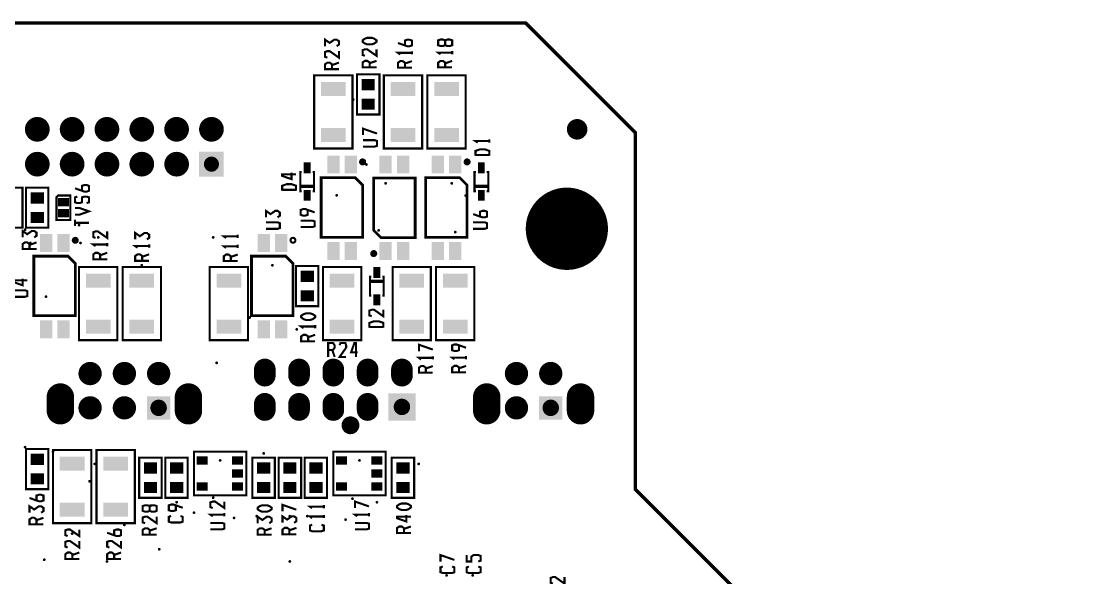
# Model space of a CAD drawing. Extents: x -7 to 310, y -94 to 128.
# Drawn here: x 232.3 to 309.7, y 87.8 to 128.4 of the extents above; entities that cross this region are included whole.
import ezdxf

# ---------------------------------------------------------------- set-up
doc = ezdxf.new("R2010")
doc.units = 0
doc.header["$MEASUREMENT"] = 0
doc.layers.get('0').update_dxf_attribs({"linetype": 'CONTINUOUS'})
for name, color, linetype in [('22-304-2_DRL', 1, 'CONTINUOUS'), ('22-304-2_SMB', 254, 'CONTINUOUS'), ('22-304-2_SSB', 1, 'CONTINUOUS'), ('THRUHOLE_NPT', 15, 'CONTINUOUS'), ('THRUHOLE_TAP', 7, 'CONTINUOUS')]:
    doc.layers.add(name, color=color, linetype=linetype)

# ---------------------------------------------------------------- blocks, each defined once
blk = doc.blocks.new('ROUND_9')
at = {"const_width": 0.65024}
blk.add_lwpolyline([(-0.32512, 0, 1), (0.32512, 0, 1)], format="xyb", close=True, dxfattribs=at)
blk = doc.blocks.new('ROUND_14')
at = {"const_width": 0.59944}
blk.add_lwpolyline([(-0.29972, 0, 1), (0.29972, 0, 1)], format="xyb", close=True, dxfattribs=at)
blk = doc.blocks.new('ROUND_16')
at = {"const_width": 0.54991}
blk.add_lwpolyline([(-0.274954, 0, 1), (0.274954, 0, 1)], format="xyb", close=True, dxfattribs=at)
blk = doc.blocks.new('ROUND_83')
at = {"const_width": 1.6002}
blk.add_lwpolyline([(-0.8001, 0, 1), (0.8001, 0, 1)], format="xyb", close=True, dxfattribs=at)
blk = doc.blocks.new('ROUND_85')
at = {"const_width": 0.8001}
blk.add_lwpolyline([(-0.40005, 0, 1), (0.40005, 0, 1)], format="xyb", close=True, dxfattribs=at)
blk = doc.blocks.new('ROUND_87')
at = {"const_width": 0.10033}
blk.add_lwpolyline([(-0.050164, 0, 1), (0.050164, 0, 1)], format="xyb", close=True, dxfattribs=at)
blk = doc.blocks.new('ROUND_88')
at = {"const_width": 0.10033}
blk.add_lwpolyline([(-0.050164, 0, 1), (0.050164, 0, 1)], format="xyb", close=True, dxfattribs=at)
blk = doc.blocks.new('ROUND_1')
at = {"const_width": 2.99974}
blk.add_lwpolyline([(-1.49987, 0, 1), (1.49987, 0, 1)], format="xyb", close=True, dxfattribs=at)
blk = doc.blocks.new('RECTANGLE_3')
blk.add_solid([(0.4826, 0.4064), (0.4826, -0.4064), (-0.4826, 0.4064), (-0.4826, -0.4064)])
blk = doc.blocks.new('RECTANGLE_4')
blk.add_solid([(0.25019, 0.40005), (0.25019, -0.40005), (-0.25019, 0.40005), (-0.25019, -0.40005)])
blk = doc.blocks.new('ROUND_6')
at = {"const_width": 0.90043}
blk.add_lwpolyline([(-0.450214, 0, 1), (0.450214, 0, 1)], format="xyb", close=True, dxfattribs=at)
blk = doc.blocks.new('SQUARE_7')
blk.add_solid([(0.90043, 0.90043), (0.90043, -0.90043), (-0.90043, 0.90043), (-0.90043, -0.90043)])
blk = doc.blocks.new('OBLONG_8')
at = {"const_width": 1.5748}
blk.add_lwpolyline([(0, 0.2286), (0, -0.2286)], dxfattribs=at)
at = {"const_width": 0.7874}
for points in [[(-0.3937, 0.2286, 1), (0.3937, 0.2286, 1)], [(-0.3937, -0.2286, 1), (0.3937, -0.2286, 1)]]:
    blk.add_lwpolyline(points, format="xyb", close=True, dxfattribs=at)
blk = doc.blocks.new('SQUARE_10')
blk.add_solid([(0.99949, 0.99949), (0.99949, -0.99949), (-0.99949, 0.99949), (-0.99949, -0.99949)])
blk = doc.blocks.new('SQUARE_13')
blk.add_solid([(0.84963, 0.84963), (0.84963, -0.84963), (-0.84963, 0.84963), (-0.84963, -0.84963)])
blk = doc.blocks.new('ROUND_21')
at = {"const_width": 0.7493}
blk.add_lwpolyline([(-0.37465, 0, 1), (0.37465, 0, 1)], format="xyb", close=True, dxfattribs=at)
blk = doc.blocks.new('ROUND_25')
at = {"const_width": 0.84963}
blk.add_lwpolyline([(-0.424814, 0, 1), (0.424814, 0, 1)], format="xyb", close=True, dxfattribs=at)
blk = doc.blocks.new('OBLONG_30')
at = {"const_width": 1.99898}
blk.add_lwpolyline([(0, 0.50038), (0, -0.50038)], dxfattribs=at)
at = {"const_width": 0.99949}
for points in [[(-0.499744, 0.50038, 1), (0.499744, 0.50038, 1)], [(-0.499744, -0.50038, 1), (0.499744, -0.50038, 1)]]:
    blk.add_lwpolyline(points, format="xyb", close=True, dxfattribs=at)
blk = doc.blocks.new('RECTANGLE_31')
blk.add_solid([(0.9017, 0.508), (0.9017, -0.508), (-0.9017, 0.508), (-0.9017, -0.508)])
blk = doc.blocks.new('RECTANGLE_32')
blk.add_solid([(0.44958, 0.65024), (0.44958, -0.65024), (-0.44958, 0.65024), (-0.44958, -0.65024)])
blk = doc.blocks.new('RECTANGLE_11')
blk.add_solid([(0.40005, 0.29972), (0.40005, -0.29972), (-0.40005, 0.29972), (-0.40005, -0.29972)])
blk = doc.blocks.new('ROUND_80')
at = {"const_width": 0.10033}
blk.add_lwpolyline([(-0.050164, 0, 1), (0.050164, 0, 1)], format="xyb", close=True, dxfattribs=at)

msp = doc.modelspace()

# ---------------------------------------------------------------- linework, layer by layer
at = {"layer": '22-304-2_DRL', "const_width": 0.254}
msp.add_lwpolyline([(164.762, -5.73), (164.762, 83.272), (167.762, 86.272), (189.261, 86.272), (197.262, 94.27), (197.262, 120.27), (205.263, 128.271), (269.062, 128.271), (277.061, 120.27), (277.061, 94.27), (285.062, 86.272), (306.56, 86.272), (309.56, 83.272), (309.56, 22.271), (286.561, -0.728)], dxfattribs=at)
at = {"layer": '22-304-2_SSB'}
for points, const_width in [([(255.273, 126.581), (255.44, 126.701), (255.44, 126.937), (255.273, 127.056), (255.103, 127.056), (254.765, 126.82), (254.424, 127.056), (254.424, 126.581)], 0.152), ([(258.181, 126.894), (258.011, 126.774), (257.841, 126.716), (257.503, 126.716), (257.333, 126.774), (257.165, 126.894), (257.165, 127.011), (257.333, 127.13), (257.503, 127.189), (257.841, 127.189), (258.011, 127.13), (258.181, 127.011), (258.181, 126.894)], 0.152), ([(260.254, 126.635), (260.254, 126.99), (260.421, 127.049), (260.592, 127.049), (260.762, 126.99), (260.762, 126.635), (260.592, 126.576), (260.421, 126.576), (259.746, 126.813)], 0.152), ([(263.187, 127.006), (263.02, 127.064), (262.85, 127.064), (262.679, 127.006), (262.679, 126.65), (262.85, 126.592), (263.02, 126.592), (263.187, 126.65), (263.187, 127.006), (263.358, 127.064), (263.528, 127.064), (263.695, 127.006), (263.695, 126.65), (263.528, 126.592), (263.358, 126.592), (263.187, 126.65)], 0.152), ([(255.44, 126.218), (255.44, 125.743), (254.765, 126.218), (254.595, 126.218), (254.424, 126.16), (254.424, 125.804), (254.595, 125.743)], 0.152), ([(258.181, 126.35), (258.181, 125.878), (257.503, 126.35), (257.333, 126.35), (257.165, 126.292), (257.165, 125.936), (257.333, 125.878)], 0.152), ([(260.762, 126.211), (260.762, 125.974)], 0.152), ([(263.695, 126.226), (263.695, 125.99)], 0.152), ([(254.932, 124.905), (254.932, 125.261), (254.765, 125.38), (254.595, 125.38), (254.424, 125.261), (254.424, 124.905), (255.44, 124.905)], 0.152), ([(254.932, 125.202), (255.44, 125.38)], 0.152), ([(257.673, 125.04), (257.673, 125.395), (257.503, 125.512), (257.333, 125.512), (257.165, 125.395), (257.165, 125.04), (258.181, 125.04)], 0.152), ([(257.673, 125.334), (258.181, 125.512)], 0.152), ([(260.762, 126.094), (259.746, 126.094), (259.913, 125.974)], 0.152), ([(260.254, 125.017), (260.254, 125.372), (260.084, 125.492), (259.913, 125.492), (259.746, 125.372), (259.746, 125.017), (260.762, 125.017)], 0.152), ([(260.254, 125.314), (260.762, 125.492)], 0.152), ([(263.695, 126.109), (262.679, 126.109), (262.85, 125.99)], 0.152), ([(263.187, 125.032), (263.187, 125.388), (263.02, 125.507), (262.85, 125.507), (262.679, 125.388), (262.679, 125.032), (263.695, 125.032)], 0.152), ([(263.187, 125.329), (263.695, 125.507)], 0.152), ([(256.429, 119.124), (253.635, 119.124), (253.635, 124.458), (256.429, 124.458), (256.429, 119.124)], 0.152), ([(258.397, 121.601), (258.397, 124.522), (256.759, 124.522), (256.759, 121.601), (258.397, 121.601)], 0.152), ([(258.715, 124.458), (261.509, 124.458), (261.509, 119.124), (258.715, 119.124), (258.715, 124.458)], 0.152), ([(264.684, 119.124), (261.89, 119.124), (261.89, 124.458), (264.684, 124.458), (264.684, 119.124)], 0.152), ([(258.214, 120.214), (257.198, 120.569), (257.198, 120.097)], 0.152), ([(257.198, 119.731), (258.044, 119.731), (258.214, 119.673), (258.214, 119.317), (258.044, 119.259), (257.198, 119.259)], 0.152), ([(266.413, 119.665), (265.397, 119.665), (265.567, 119.548)], 0.152), ([(266.413, 119.784), (266.413, 119.548)], 0.152), ([(266.413, 118.591), (266.413, 118.946), (266.075, 119.066), (265.738, 119.066), (265.397, 118.946), (265.397, 118.591)], 0.152), ([(266.413, 118.649), (265.397, 118.649)], 0.152), ([(256.997, 118.205), (257.338, 118.205)], 0.152), ([(257.005, 118.067), (257.33, 118.067)], 0.152), ([(257.109, 118.316), (257.109, 117.976)], 0.152), ([(257.246, 118.309), (257.246, 117.984)], 0.152), ([(264.617, 118.205), (264.958, 118.205)], 0.152), ([(264.625, 118.067), (264.95, 118.067)], 0.152), ([(264.729, 118.316), (264.729, 117.976)], 0.152), ([(264.866, 118.309), (264.866, 117.984)], 0.152), ([(251.978, 117.364), (251.978, 116.889), (251.3, 117.125), (251.3, 117.244), (252.316, 117.244)], 0.152), ([(252.728, 117.41), (252.626, 117.41), (252.626, 116.013), (252.728, 116.013)], 0.152), ([(253.525, 116.013), (253.627, 116.013), (253.627, 117.41), (253.525, 117.41)], 0.152), ([(257.165, 116.457), (257.165, 112.647), (254.143, 112.647), (254.143, 116.99), (256.632, 116.99), (257.165, 116.457)], 0.201), ([(257.978, 113.155), (257.978, 116.965), (261.001, 116.965), (261.001, 112.622), (258.511, 112.622), (257.978, 113.155)], 0.201), ([(264.785, 116.457), (264.785, 112.647), (261.763, 112.647), (261.763, 116.99), (264.252, 116.99), (264.785, 116.457)], 0.201), ([(265.428, 117.41), (265.326, 117.41), (265.326, 116.013), (265.428, 116.013)], 0.152), ([(266.225, 116.013), (266.327, 116.013), (266.327, 117.41), (266.225, 117.41)], 0.152), ([(232.362, 113.346), (232.362, 116.267), (230.724, 116.267), (230.724, 113.346), (232.362, 113.346)], 0.152), ([(232.616, 116.267), (232.616, 113.346), (234.254, 113.346), (234.254, 116.267), (232.616, 116.267)], 0.152), ([(236.7, 116.043), (236.7, 116.399), (236.871, 116.457), (237.041, 116.457), (237.208, 116.399), (237.208, 116.043), (237.041, 115.982), (236.871, 115.982), (236.192, 116.221)], 0.152), ([(252.316, 116.051), (252.316, 116.406), (251.978, 116.526), (251.641, 116.526), (251.3, 116.406), (251.3, 116.051)], 0.152), ([(252.316, 116.109), (251.3, 116.109)], 0.152), ([(252.626, 116.312), (252.626, 116.411), (253.627, 116.411), (253.627, 116.312), (252.626, 116.312)], 0.152), ([(265.326, 116.312), (265.326, 116.411), (266.327, 116.411), (266.327, 116.312), (265.326, 116.312)], 0.152), ([(234.839, 115.441), (234.839, 115.568), (234.966, 115.695), (235.855, 115.695), (235.855, 113.917), (234.839, 113.917), (234.839, 115.441)], 0.152), ([(236.363, 115.619), (236.192, 115.56), (236.192, 115.205), (236.363, 115.144), (236.533, 115.144), (236.7, 115.205), (236.7, 115.56), (236.871, 115.619), (237.041, 115.619), (237.208, 115.56), (237.208, 115.205), (237.041, 115.144)], 0.152), ([(236.192, 114.781), (236.533, 114.781), (237.208, 114.544), (236.533, 114.306), (236.192, 114.306)], 0.152), ([(250.96, 114.105), (251.13, 114.224), (251.13, 114.461), (250.96, 114.58), (250.792, 114.58), (250.452, 114.341), (250.114, 114.58), (250.114, 114.105)], 0.152), ([(253.162, 114.646), (253.162, 114.29), (252.992, 114.232), (252.824, 114.232), (252.654, 114.29), (252.654, 114.646), (252.824, 114.707), (252.992, 114.707), (253.67, 114.468)], 0.152), ([(265.735, 114.163), (265.735, 114.519), (265.905, 114.58), (266.073, 114.58), (266.243, 114.519), (266.243, 114.163), (266.073, 114.105), (265.905, 114.105), (265.227, 114.341)], 0.152), ([(236.192, 113.942), (236.192, 113.467)], 0.152), ([(250.114, 113.742), (250.96, 113.742), (251.13, 113.681), (251.13, 113.325), (250.96, 113.267), (250.114, 113.267)], 0.152), ([(252.654, 113.869), (253.5, 113.869), (253.67, 113.808), (253.67, 113.452), (253.5, 113.394), (252.654, 113.394)], 0.152), ([(265.227, 113.742), (266.073, 113.742), (266.243, 113.681), (266.243, 113.325), (266.073, 113.267), (265.227, 113.267)], 0.152), ([(233.215, 112.642), (233.383, 112.759), (233.383, 112.998), (233.215, 113.114), (233.045, 113.114), (232.707, 112.878), (232.367, 113.114), (232.367, 112.642)], 0.152), ([(237.208, 113.706), (236.192, 113.706)], 0.152), ([(238.537, 113.079), (238.537, 112.606), (237.859, 113.079), (237.688, 113.079), (237.521, 113.02), (237.521, 112.665), (237.688, 112.606)], 0.152), ([(241.43, 112.495), (241.597, 112.611), (241.597, 112.85), (241.43, 112.967), (241.26, 112.967), (240.922, 112.731), (240.581, 112.967), (240.581, 112.495)], 0.152), ([(232.875, 111.804), (232.875, 112.159), (232.707, 112.276), (232.537, 112.276), (232.367, 112.159), (232.367, 111.804), (233.383, 111.804)], 0.152), ([(232.875, 112.098), (233.383, 112.276)], 0.152), ([(236.042, 112.49), (236.383, 112.49)], 0.152), ([(236.05, 112.352), (236.375, 112.352)], 0.152), ([(236.154, 112.601), (236.154, 112.261)], 0.152), ([(236.291, 112.594), (236.291, 112.269)], 0.152), ([(238.537, 112.241), (238.537, 112.004)], 0.152), ([(248.062, 112.716), (247.046, 112.716), (247.213, 112.596)], 0.152), ([(248.062, 112.835), (248.062, 112.596)], 0.152), ([(238.537, 112.124), (237.521, 112.124), (237.688, 112.004)], 0.152), ([(238.029, 111.047), (238.029, 111.402), (237.859, 111.522), (237.688, 111.522), (237.521, 111.402), (237.521, 111.047), (238.537, 111.047)], 0.152), ([(238.029, 111.344), (238.537, 111.522)], 0.152), ([(241.597, 112.012), (240.581, 112.012), (240.752, 111.893)], 0.152), ([(241.089, 110.935), (241.089, 111.291), (240.922, 111.41), (240.752, 111.41), (240.581, 111.291), (240.581, 110.935), (241.597, 110.935)], 0.152), ([(241.089, 111.232), (241.597, 111.41)], 0.152), ([(241.597, 112.129), (241.597, 111.893)], 0.152), ([(248.062, 111.997), (247.046, 111.997), (247.213, 111.877)], 0.152), ([(248.062, 112.114), (248.062, 111.877)], 0.152), ([(257.808, 111.524), (258.146, 111.524)], 0.152), ([(257.917, 111.634), (257.917, 111.296)], 0.152), ([(258.054, 111.626), (258.054, 111.303)], 0.152), ([(236.21, 110.742), (236.21, 106.932), (233.188, 106.932), (233.188, 111.275), (235.677, 111.275), (236.21, 110.742)], 0.201), ([(247.554, 110.92), (247.554, 111.275), (247.384, 111.395), (247.213, 111.395), (247.046, 111.275), (247.046, 110.92), (248.062, 110.92)], 0.152), ([(247.554, 111.217), (248.062, 111.395)], 0.152), ([(252.085, 110.742), (252.085, 106.932), (249.063, 106.932), (249.063, 111.275), (251.552, 111.275), (252.085, 110.742)], 0.201), ([(257.815, 111.387), (258.138, 111.387)], 0.152), ([(236.49, 110.488), (239.284, 110.488), (239.284, 105.154), (236.49, 105.154), (236.49, 110.488)], 0.152), ([(242.459, 105.154), (239.665, 105.154), (239.665, 110.488), (242.459, 110.488), (242.459, 105.154)], 0.152), ([(246.015, 110.488), (248.809, 110.488), (248.809, 105.154), (246.015, 105.154), (246.015, 110.488)], 0.152), ([(252.301, 110.552), (252.301, 107.631), (253.939, 107.631), (253.939, 110.552), (252.301, 110.552)], 0.152), ([(257.064, 105.154), (254.27, 105.154), (254.27, 110.488), (257.064, 110.488), (257.064, 105.154)], 0.152), ([(259.35, 110.488), (262.144, 110.488), (262.144, 105.154), (259.35, 105.154), (259.35, 110.488)], 0.152), ([(265.319, 105.154), (262.525, 105.154), (262.525, 110.488), (265.319, 110.488), (265.319, 105.154)], 0.152), ([(232.377, 109.627), (232.377, 109.152), (231.699, 109.388), (231.699, 109.508), (232.715, 109.508)], 0.152), ([(257.808, 109.79), (257.706, 109.79), (257.706, 108.393), (257.808, 108.393)], 0.152), ([(258.707, 109.49), (258.707, 109.391), (257.706, 109.391), (257.706, 109.49), (258.707, 109.49)], 0.152), ([(258.605, 108.393), (258.707, 108.393), (258.707, 109.79), (258.605, 109.79)], 0.152), ([(231.699, 108.789), (232.545, 108.789), (232.715, 108.728), (232.715, 108.372), (232.545, 108.314), (231.699, 108.314)], 0.152), ([(253.703, 106.808), (253.535, 106.688), (253.365, 106.63), (253.027, 106.63), (252.857, 106.688), (252.687, 106.808), (252.687, 106.927), (252.857, 107.044), (253.027, 107.105), (253.365, 107.105), (253.535, 107.044), (253.703, 106.927), (253.703, 106.808)], 0.152), ([(258.679, 107.371), (258.679, 106.896), (258.001, 107.371), (257.831, 107.371), (257.663, 107.313), (257.663, 106.957), (257.831, 106.896)], 0.152), ([(253.703, 106.147), (252.687, 106.147), (252.857, 106.028)], 0.152), ([(253.703, 106.267), (253.703, 106.028)], 0.152), ([(258.679, 106.058), (258.679, 106.414), (258.339, 106.533), (258.001, 106.533), (257.663, 106.414), (257.663, 106.058)], 0.152), ([(258.679, 106.119), (257.663, 106.119)], 0.152), ([(253.195, 105.073), (253.195, 105.428), (253.027, 105.545), (252.857, 105.545), (252.687, 105.428), (252.687, 105.073), (253.703, 105.073)], 0.152), ([(253.195, 105.367), (253.703, 105.545)], 0.152), ([(254.653, 104.443), (255.009, 104.443), (255.128, 104.61), (255.128, 104.781), (255.009, 104.951), (254.653, 104.951), (254.653, 103.935)], 0.152), ([(254.95, 104.443), (255.128, 103.935)], 0.152), ([(255.966, 103.935), (255.491, 103.935), (255.966, 104.61), (255.966, 104.781), (255.908, 104.951), (255.552, 104.951), (255.491, 104.781)], 0.152), ([(256.804, 104.273), (256.329, 104.273), (256.568, 104.951), (256.685, 104.951), (256.685, 103.935)], 0.152), ([(262.286, 104.468), (261.27, 104.824), (261.27, 104.351)], 0.152), ([(264.203, 104.781), (264.203, 104.425), (264.036, 104.367), (263.866, 104.367), (263.695, 104.425), (263.695, 104.781), (263.866, 104.839), (264.036, 104.839), (264.711, 104.603)], 0.152), ([(262.286, 103.869), (261.27, 103.869), (261.437, 103.749)], 0.152), ([(262.286, 103.986), (262.286, 103.749)], 0.152), ([(264.711, 103.884), (263.695, 103.884), (263.866, 103.765)], 0.152), ([(264.711, 104.001), (264.711, 103.765)], 0.152), ([(261.778, 102.792), (261.778, 103.147), (261.608, 103.267), (261.437, 103.267), (261.27, 103.147), (261.27, 102.792), (262.286, 102.792)], 0.152), ([(261.778, 103.089), (262.286, 103.267)], 0.152), ([(264.203, 102.807), (264.203, 103.163), (264.036, 103.282), (263.866, 103.282), (263.695, 103.163), (263.695, 102.807), (264.711, 102.807)], 0.152), ([(264.203, 103.104), (264.711, 103.282)], 0.152), ([(232.616, 97.217), (232.616, 94.296), (234.254, 94.296), (234.254, 97.217), (232.616, 97.217)], 0.152), ([(234.585, 97.153), (237.379, 97.153), (237.379, 91.819), (234.585, 91.819), (234.585, 97.153)], 0.152), ([(237.76, 97.153), (240.554, 97.153), (240.554, 91.819), (237.76, 91.819), (237.76, 97.153)], 0.152), ([(244.872, 93.851), (248.682, 93.851), (248.682, 97.026), (244.872, 97.026), (244.872, 93.851)], 0.152), ([(255.032, 93.851), (258.842, 93.851), (258.842, 97.026), (255.032, 97.026), (255.032, 93.851)], 0.152), ([(240.871, 96.582), (240.871, 93.661), (242.509, 93.661), (242.509, 96.582), (240.871, 96.582)], 0.152), ([(242.776, 96.582), (242.776, 93.661), (244.414, 93.661), (244.414, 96.582), (242.776, 96.582)], 0.152), ([(249.126, 96.582), (249.126, 93.661), (250.764, 93.661), (250.764, 96.582), (249.126, 96.582)], 0.152), ([(252.682, 93.661), (252.682, 96.582), (251.044, 96.582), (251.044, 93.661), (252.682, 93.661)], 0.152), ([(252.936, 96.582), (252.936, 93.661), (254.574, 93.661), (254.574, 96.582), (252.936, 96.582)], 0.152), ([(259.286, 96.582), (259.286, 93.661), (260.924, 93.661), (260.924, 96.582), (259.286, 96.582)], 0.152), ([(233.383, 93.473), (233.383, 93.828), (233.553, 93.887), (233.723, 93.887), (233.891, 93.828), (233.891, 93.473), (233.723, 93.414), (233.553, 93.414), (232.875, 93.65)], 0.152), ([(233.723, 92.576), (233.891, 92.693), (233.891, 92.932), (233.723, 93.048), (233.553, 93.048), (233.215, 92.812), (232.875, 93.048), (232.875, 92.576)], 0.152), ([(241.638, 93.066), (241.47, 93.125), (241.3, 93.125), (241.13, 93.066), (241.13, 92.711), (241.3, 92.652), (241.47, 92.652), (241.638, 92.711), (241.638, 93.066), (241.808, 93.125), (241.978, 93.125), (242.146, 93.066), (242.146, 92.711), (241.978, 92.652), (241.808, 92.652), (241.638, 92.711)], 0.152), ([(243.543, 93.117), (243.543, 92.761), (243.375, 92.703), (243.205, 92.703), (243.035, 92.761), (243.035, 93.117), (243.205, 93.175), (243.375, 93.175), (244.051, 92.939)], 0.152), ([(247.084, 93.394), (247.084, 92.919), (246.406, 93.394), (246.238, 93.394), (246.068, 93.335), (246.068, 92.98), (246.238, 92.919)], 0.152), ([(250.528, 92.83), (250.36, 92.711), (250.19, 92.652), (249.852, 92.652), (249.682, 92.711), (249.512, 92.83), (249.512, 92.947), (249.682, 93.066), (249.852, 93.125), (250.19, 93.125), (250.36, 93.066), (250.528, 92.947), (250.528, 92.83)], 0.152), ([(252.339, 92.797), (251.323, 93.153), (251.323, 92.68)], 0.152), ([(254.338, 93.023), (253.322, 93.023), (253.492, 92.906)], 0.152), ([(254.338, 93.142), (254.338, 92.906)], 0.152), ([(257.625, 93.038), (256.609, 93.394), (256.609, 92.919)], 0.152), ([(260.688, 92.957), (260.52, 92.838), (260.35, 92.779), (260.012, 92.779), (259.842, 92.838), (259.672, 92.957), (259.672, 93.074), (259.842, 93.193), (260.012, 93.252), (260.35, 93.252), (260.52, 93.193), (260.688, 93.074), (260.688, 92.957)], 0.152), ([(233.383, 91.738), (233.383, 92.093), (233.215, 92.21), (233.045, 92.21), (232.875, 92.093), (232.875, 91.738), (233.891, 91.738)], 0.152), ([(233.383, 92.032), (233.891, 92.21)], 0.152), ([(242.146, 92.286), (242.146, 91.814), (241.47, 92.286), (241.3, 92.286), (241.13, 92.228), (241.13, 91.872), (241.3, 91.814)], 0.152), ([(243.883, 92.337), (244.051, 92.279), (244.051, 91.923), (243.883, 91.865), (243.205, 91.865), (243.035, 91.923), (243.035, 92.279), (243.205, 92.337)], 0.152), ([(247.084, 92.436), (246.068, 92.436), (246.238, 92.319)], 0.152), ([(247.084, 92.556), (247.084, 92.319)], 0.152), ([(250.36, 91.814), (250.528, 91.931), (250.528, 92.17), (250.36, 92.286), (250.19, 92.286), (249.852, 92.05), (249.512, 92.286), (249.512, 91.814)], 0.152), ([(252.169, 91.842), (252.339, 91.959), (252.339, 92.197), (252.169, 92.314), (251.999, 92.314), (251.661, 92.078), (251.323, 92.314), (251.323, 91.842)], 0.152), ([(254.338, 92.304), (253.322, 92.304), (253.492, 92.185)], 0.152), ([(254.338, 92.424), (254.338, 92.185)], 0.152), ([(257.625, 92.436), (256.609, 92.436), (256.779, 92.319)], 0.152), ([(257.625, 92.556), (257.625, 92.319)], 0.152), ([(260.35, 92.413), (260.35, 91.941), (259.672, 92.177), (259.672, 92.297), (260.688, 92.297)], 0.152), ([(236.505, 91.354), (236.505, 90.879), (235.827, 91.354), (235.656, 91.354), (235.489, 91.296), (235.489, 90.94), (235.656, 90.879)], 0.152), ([(239.045, 90.94), (239.045, 91.296), (239.212, 91.354), (239.383, 91.354), (239.553, 91.296), (239.553, 90.94), (239.383, 90.879), (239.212, 90.879), (238.537, 91.118)], 0.152), ([(241.638, 90.976), (241.638, 91.331), (241.47, 91.448), (241.3, 91.448), (241.13, 91.331), (241.13, 90.976), (242.146, 90.976)], 0.152), ([(241.638, 91.27), (242.146, 91.448)], 0.152), ([(246.068, 91.837), (246.914, 91.837), (247.084, 91.776), (247.084, 91.42), (246.914, 91.362), (246.068, 91.362)], 0.152), ([(250.02, 90.976), (250.02, 91.331), (249.852, 91.448), (249.682, 91.448), (249.512, 91.331), (249.512, 90.976), (250.528, 90.976)], 0.152), ([(250.02, 91.27), (250.528, 91.448)], 0.152), ([(251.831, 91.004), (251.831, 91.359), (251.661, 91.476), (251.491, 91.476), (251.323, 91.359), (251.323, 91.004), (252.339, 91.004)], 0.152), ([(251.831, 91.298), (252.339, 91.476)], 0.152), ([(254.17, 91.702), (254.338, 91.644), (254.338, 91.288), (254.17, 91.23), (253.492, 91.23), (253.322, 91.288), (253.322, 91.644), (253.492, 91.702)], 0.152), ([(256.609, 91.837), (257.455, 91.837), (257.625, 91.776), (257.625, 91.42), (257.455, 91.362), (256.609, 91.362)], 0.152), ([(260.18, 91.103), (260.18, 91.458), (260.012, 91.575), (259.842, 91.575), (259.672, 91.458), (259.672, 91.103), (260.688, 91.103)], 0.152), ([(260.18, 91.397), (260.688, 91.575)], 0.152), ([(236.505, 90.516), (236.505, 90.041), (235.827, 90.516), (235.656, 90.516), (235.489, 90.458), (235.489, 90.102), (235.656, 90.041)], 0.152), ([(239.553, 90.516), (239.553, 90.041), (238.875, 90.516), (238.704, 90.516), (238.537, 90.458), (238.537, 90.102), (238.704, 90.041)], 0.152), ([(235.997, 89.203), (235.997, 89.558), (235.827, 89.678), (235.656, 89.678), (235.489, 89.558), (235.489, 89.203), (236.505, 89.203)], 0.152), ([(235.997, 89.5), (236.505, 89.678)], 0.152), ([(239.045, 89.203), (239.045, 89.558), (238.875, 89.678), (238.704, 89.678), (238.537, 89.558), (238.537, 89.203), (239.553, 89.203)], 0.152), ([(239.045, 89.5), (239.553, 89.678)], 0.152), ([(263.863, 89.137), (262.847, 89.492), (262.847, 89.02)], 0.152), ([(265.6, 89.02), (265.768, 89.078), (265.768, 89.434), (265.6, 89.492), (265.26, 89.492), (265.092, 89.376), (265.092, 89.02), (264.752, 89.02), (264.752, 89.492)], 0.152), ([(263.695, 88.654), (263.863, 88.596), (263.863, 88.24), (263.695, 88.182), (263.017, 88.182), (262.847, 88.24), (262.847, 88.596), (263.017, 88.654)], 0.152), ([(265.6, 88.654), (265.768, 88.596), (265.768, 88.24), (265.6, 88.182), (264.922, 88.182), (264.752, 88.24), (264.752, 88.596), (264.922, 88.654)], 0.152), ([(271.892, 87.885), (271.892, 87.41), (271.214, 87.885), (271.044, 87.885), (270.876, 87.826), (270.876, 87.471), (271.044, 87.41)], 0.152)]:
    msp.add_lwpolyline(points, dxfattribs=dict(at, const_width=const_width))
at = {"layer": '22-304-2_SSB', "const_width": 0.152}
for points in [[(256.987, 118.146, -0.414214), (257.168, 118.326)], [(257.168, 117.966, -0.414214), (256.987, 118.146)], [(257.168, 118.326, -0.414214), (257.348, 118.146)], [(257.348, 118.146, -0.414214), (257.168, 117.966)], [(264.607, 118.146, -0.414214), (264.788, 118.326)], [(264.788, 117.966, -0.414214), (264.607, 118.146)], [(264.788, 118.326, -0.414214), (264.968, 118.146)], [(264.968, 118.146, -0.414214), (264.788, 117.966)], [(236.032, 112.431, -0.414214), (236.213, 112.611)], [(236.213, 112.251, -0.414214), (236.032, 112.431)], [(236.213, 112.611, -0.414214), (236.393, 112.431)], [(236.393, 112.431, -0.414214), (236.213, 112.251)], [(251.907, 112.431, -0.414214), (252.088, 112.611)], [(252.088, 112.253, -0.414214), (251.91, 112.431)], [(252.088, 112.611, -0.414214), (252.268, 112.431)], [(252.265, 112.431, -0.414214), (252.088, 112.253)], [(257.798, 111.466, -0.414214), (257.978, 111.646)], [(257.978, 111.286, -0.414214), (257.798, 111.466)], [(257.978, 111.644, -0.414214), (258.156, 111.466)], [(258.156, 111.466, -0.414214), (257.978, 111.288)]]:
    msp.add_lwpolyline(points, format="xyb", dxfattribs=at)

# ---------------------------------------------------------------- block references
at = {"layer": '22-304-2_DRL', "xscale": -1}
for name, p in [('ROUND_88', (256.479, 122.68)), ('ROUND_16', (233.442, 120.521)), ('ROUND_16', (235.982, 120.521)), ('ROUND_16', (238.522, 120.521)), ('ROUND_16', (241.062, 120.521)), ('ROUND_16', (243.602, 120.521)), ('ROUND_16', (246.142, 120.521)), ('ROUND_16', (233.442, 117.981)), ('ROUND_16', (235.982, 117.981)), ('ROUND_16', (238.522, 117.981)), ('ROUND_16', (241.062, 117.981)), ('ROUND_16', (243.602, 117.981)), ('ROUND_16', (246.142, 117.981)), ('ROUND_88', (257.445, 117.956)), ('ROUND_88', (258.842, 116.584)), ('ROUND_88', (263.668, 116.584)), ('ROUND_88', (255.27, 115.71)), ('ROUND_88', (264.684, 115.695)), ('ROUND_83', (272.062, 113.272)), ('ROUND_88', (232.553, 113.206)), ('ROUND_88', (236.49, 113.536)), ('ROUND_88', (258.334, 113.155)), ('ROUND_88', (263.922, 113.028)), ('ROUND_88', (232.934, 112.241)), ('ROUND_87', (236.591, 112.241)), ('ROUND_88', (237.887, 112.647)), ('ROUND_88', (246.269, 112.647)), ('ROUND_88', (241.062, 110.615)), ('ROUND_87', (250.587, 110.615)), ('ROUND_88', (234.077, 108.329)), ('ROUND_87', (248.936, 106.805)), ('ROUND_88', (252.365, 105.941)), ('ROUND_14', (237.292, 102.721)), ('ROUND_14', (239.792, 102.721)), ('ROUND_14', (242.291, 102.721)), ('ROUND_87', (246.523, 103.503)), ('ROUND_14', (250.033, 102.792)), ('ROUND_14', (252.532, 102.792)), ('ROUND_14', (255.032, 102.792)), ('ROUND_14', (257.531, 102.792)), ('ROUND_14', (260.033, 102.792)), ('ROUND_14', (268.387, 102.721)), ('ROUND_14', (270.886, 102.721)), ('ROUND_85', (235.123, 100.511)), ('ROUND_14', (237.292, 100.221)), ('ROUND_14', (239.792, 100.221)), ('ROUND_14', (242.291, 100.221)), ('ROUND_85', (244.463, 100.511)), ('ROUND_14', (250.033, 100.29)), ('ROUND_14', (252.532, 100.29)), ('ROUND_14', (255.032, 100.29)), ('ROUND_14', (257.531, 100.29)), ('ROUND_14', (260.033, 100.29)), ('ROUND_85', (266.218, 100.511)), ('ROUND_14', (268.387, 100.221)), ('ROUND_14', (270.886, 100.221)), ('ROUND_85', (273.058, 100.511)), ('ROUND_9', (256.281, 98.951)), ('ROUND_88', (232.553, 97.356)), ('ROUND_87', (234.585, 97.026)), ('ROUND_88', (249.952, 96.899)), ('ROUND_87', (237.633, 96.137)), ('ROUND_87', (246.777, 96.391)), ('ROUND_88', (256.937, 96.391)), ('ROUND_88', (261.255, 96.137)), ('ROUND_87', (237.252, 94.867)), ('ROUND_88', (246.269, 93.673)), ('ROUND_88', (256.429, 93.597)), ('ROUND_87', (241.697, 93.089)), ('ROUND_88', (243.602, 93.343)), ('ROUND_88', (258.207, 93.343)), ('ROUND_88', (244.872, 92.581)), ('ROUND_88', (247.793, 92.2)), ('ROUND_88', (249.444, 92.327)), ('ROUND_87', (251.857, 92.327)), ('ROUND_88', (253.127, 92.327)), ('ROUND_88', (255.921, 92.073)), ('ROUND_88', (239.792, 91.692)), ('ROUND_87', (235.982, 91.057)), ('ROUND_88', (242.332, 89.914)), ('ROUND_88', (233.95, 89.152)), ('ROUND_88', (238.522, 89.025)), ('ROUND_88', (251.857, 89.025)), ('ROUND_88', (263.287, 88.009)), ('ROUND_88', (265.192, 88.009))]:
    msp.add_blockref(name, p, dxfattribs=at)
at = {"layer": '22-304-2_SMB', "xscale": -1}
for name, p in [('RECTANGLE_31', (255.032, 123.467)), ('RECTANGLE_3', (257.572, 123.772)), ('RECTANGLE_31', (260.112, 123.467)), ('RECTANGLE_31', (263.287, 123.467)), ('RECTANGLE_3', (257.572, 122.35)), ('ROUND_6', (233.442, 120.521)), ('ROUND_6', (235.982, 120.521)), ('ROUND_6', (238.522, 120.521)), ('ROUND_6', (241.062, 120.521)), ('ROUND_6', (243.602, 120.521)), ('ROUND_6', (246.142, 120.521)), ('ROUND_21', (272.812, 120.521)), ('RECTANGLE_31', (255.032, 120.115)), ('RECTANGLE_31', (260.112, 120.115)), ('RECTANGLE_31', (263.287, 120.115)), ('ROUND_6', (233.442, 117.981)), ('ROUND_6', (235.982, 117.981)), ('ROUND_6', (238.522, 117.981)), ('ROUND_6', (241.062, 117.981)), ('ROUND_6', (243.602, 117.981)), ('SQUARE_7', (246.142, 117.981)), ('RECTANGLE_32', (255.032, 117.956)), ('RECTANGLE_32', (256.302, 117.956)), ('RECTANGLE_32', (258.842, 117.956)), ('RECTANGLE_32', (260.112, 117.956)), ('RECTANGLE_32', (262.652, 117.956)), ('RECTANGLE_32', (263.922, 117.956)), ('RECTANGLE_4', (253.127, 117.712)), ('RECTANGLE_4', (265.827, 117.712)), ('ROUND_1', (272.062, 113.272)), ('RECTANGLE_3', (233.442, 115.517)), ('RECTANGLE_11', (235.347, 115.205)), ('RECTANGLE_4', (253.127, 115.71)), ('RECTANGLE_4', (265.827, 115.71)), ('RECTANGLE_11', (235.347, 114.405)), ('RECTANGLE_3', (233.442, 114.095)), ('RECTANGLE_32', (234.077, 112.241)), ('RECTANGLE_32', (235.347, 112.241)), ('RECTANGLE_32', (249.952, 112.241)), ('RECTANGLE_32', (251.222, 112.241)), ('RECTANGLE_32', (255.032, 111.656)), ('RECTANGLE_32', (256.302, 111.656)), ('RECTANGLE_32', (258.842, 111.656)), ('RECTANGLE_32', (260.112, 111.656)), ('RECTANGLE_32', (262.652, 111.656)), ('RECTANGLE_32', (263.922, 111.656)), ('RECTANGLE_31', (237.887, 109.497)), ('RECTANGLE_31', (241.062, 109.497)), ('RECTANGLE_31', (247.412, 109.497)), ('RECTANGLE_3', (253.127, 109.802)), ('RECTANGLE_31', (255.667, 109.497)), ('RECTANGLE_4', (258.207, 110.092)), ('RECTANGLE_31', (260.747, 109.497)), ('RECTANGLE_31', (263.922, 109.497)), ('RECTANGLE_3', (253.127, 108.38)), ('RECTANGLE_4', (258.207, 108.09)), ('RECTANGLE_32', (234.077, 105.941)), ('RECTANGLE_32', (235.347, 105.941)), ('RECTANGLE_31', (237.887, 106.145)), ('RECTANGLE_31', (241.062, 106.145)), ('RECTANGLE_31', (247.412, 106.145)), ('RECTANGLE_32', (249.952, 105.941)), ('RECTANGLE_32', (251.222, 105.941)), ('RECTANGLE_31', (255.667, 106.145)), ('RECTANGLE_31', (260.747, 106.145)), ('RECTANGLE_31', (263.922, 106.145)), ('OBLONG_8', (250.033, 102.792)), ('OBLONG_8', (252.532, 102.792)), ('OBLONG_8', (255.032, 102.792)), ('OBLONG_8', (257.531, 102.792)), ('OBLONG_8', (260.033, 102.792)), ('ROUND_25', (237.292, 102.721)), ('ROUND_25', (239.792, 102.721)), ('ROUND_25', (242.291, 102.721)), ('ROUND_25', (268.387, 102.721)), ('ROUND_25', (270.886, 102.721)), ('OBLONG_30', (235.123, 100.511)), ('OBLONG_30', (244.463, 100.511)), ('OBLONG_30', (266.218, 100.511)), ('OBLONG_30', (273.058, 100.511)), ('ROUND_25', (237.292, 100.221)), ('ROUND_25', (239.792, 100.221)), ('SQUARE_13', (242.291, 100.221)), ('OBLONG_8', (250.033, 100.29)), ('OBLONG_8', (252.532, 100.29)), ('OBLONG_8', (255.032, 100.29)), ('OBLONG_8', (257.531, 100.29)), ('SQUARE_10', (260.033, 100.29)), ('ROUND_25', (268.387, 100.221)), ('SQUARE_13', (270.886, 100.221)), ('RECTANGLE_3', (233.442, 96.467)), ('RECTANGLE_31', (235.982, 96.162)), ('RECTANGLE_31', (239.157, 96.162)), ('RECTANGLE_3', (241.697, 95.832)), ('RECTANGLE_3', (243.602, 95.832)), ('RECTANGLE_11', (245.456, 96.386)), ('RECTANGLE_11', (248.047, 96.386)), ('RECTANGLE_3', (249.952, 95.832)), ('RECTANGLE_3', (251.857, 95.832)), ('RECTANGLE_3', (253.762, 95.832)), ('RECTANGLE_11', (255.616, 96.386)), ('RECTANGLE_11', (258.207, 96.386)), ('RECTANGLE_3', (260.112, 95.832)), ('RECTANGLE_3', (233.442, 95.045)), ('RECTANGLE_11', (248.047, 95.436)), ('RECTANGLE_11', (258.207, 95.436)), ('RECTANGLE_3', (241.697, 94.41)), ('RECTANGLE_3', (243.602, 94.41)), ('RECTANGLE_11', (245.456, 94.486)), ('RECTANGLE_11', (248.047, 94.486)), ('RECTANGLE_3', (249.952, 94.41)), ('RECTANGLE_3', (251.857, 94.41)), ('RECTANGLE_3', (253.762, 94.41)), ('RECTANGLE_11', (255.616, 94.486)), ('RECTANGLE_11', (258.207, 94.486)), ('RECTANGLE_3', (260.112, 94.41)), ('RECTANGLE_31', (235.982, 92.81)), ('RECTANGLE_31', (239.157, 92.81))]:
    msp.add_blockref(name, p, dxfattribs=at)
at = {"layer": 'THRUHOLE_NPT', "xscale": -1}
msp.add_blockref('ROUND_9', (256.281, 98.951), dxfattribs=at)
at = {"layer": 'THRUHOLE_TAP', "xscale": -1}
for name, p in [('ROUND_80', (256.479, 122.68)), ('ROUND_16', (233.442, 120.521)), ('ROUND_16', (235.982, 120.521)), ('ROUND_16', (238.522, 120.521)), ('ROUND_16', (241.062, 120.521)), ('ROUND_16', (243.602, 120.521)), ('ROUND_16', (246.142, 120.521)), ('ROUND_16', (233.442, 117.981)), ('ROUND_16', (235.982, 117.981)), ('ROUND_16', (238.522, 117.981)), ('ROUND_16', (241.062, 117.981)), ('ROUND_16', (243.602, 117.981)), ('ROUND_16', (246.142, 117.981)), ('ROUND_80', (257.445, 117.956)), ('ROUND_80', (258.842, 116.584)), ('ROUND_80', (263.668, 116.584)), ('ROUND_80', (255.27, 115.71)), ('ROUND_80', (264.684, 115.695)), ('ROUND_83', (272.062, 113.272)), ('ROUND_80', (232.553, 113.206)), ('ROUND_80', (236.49, 113.536)), ('ROUND_80', (258.334, 113.155)), ('ROUND_80', (263.922, 113.028)), ('ROUND_80', (232.934, 112.241)), ('ROUND_80', (236.591, 112.241)), ('ROUND_80', (237.887, 112.647)), ('ROUND_80', (246.269, 112.647)), ('ROUND_80', (241.062, 110.615)), ('ROUND_80', (250.587, 110.615)), ('ROUND_80', (234.077, 108.329)), ('ROUND_80', (248.936, 106.805)), ('ROUND_80', (252.365, 105.941)), ('ROUND_14', (237.292, 102.721)), ('ROUND_14', (239.792, 102.721)), ('ROUND_14', (242.291, 102.721)), ('ROUND_80', (246.523, 103.503)), ('ROUND_14', (250.033, 102.792)), ('ROUND_14', (252.532, 102.792)), ('ROUND_14', (255.032, 102.792)), ('ROUND_14', (257.531, 102.792)), ('ROUND_14', (260.033, 102.792)), ('ROUND_14', (268.387, 102.721)), ('ROUND_14', (270.886, 102.721)), ('ROUND_85', (235.123, 100.511)), ('ROUND_14', (237.292, 100.221)), ('ROUND_14', (239.792, 100.221)), ('ROUND_14', (242.291, 100.221)), ('ROUND_85', (244.463, 100.511)), ('ROUND_14', (250.033, 100.29)), ('ROUND_14', (252.532, 100.29)), ('ROUND_14', (255.032, 100.29)), ('ROUND_14', (257.531, 100.29)), ('ROUND_14', (260.033, 100.29)), ('ROUND_85', (266.218, 100.511)), ('ROUND_14', (268.387, 100.221)), ('ROUND_14', (270.886, 100.221)), ('ROUND_85', (273.058, 100.511)), ('ROUND_80', (232.553, 97.356)), ('ROUND_80', (234.585, 97.026)), ('ROUND_80', (249.952, 96.899)), ('ROUND_80', (237.633, 96.137)), ('ROUND_80', (246.777, 96.391)), ('ROUND_80', (256.937, 96.391)), ('ROUND_80', (261.255, 96.137)), ('ROUND_80', (237.252, 94.867)), ('ROUND_80', (246.269, 93.673)), ('ROUND_80', (256.429, 93.597)), ('ROUND_80', (241.697, 93.089)), ('ROUND_80', (243.602, 93.343)), ('ROUND_80', (258.207, 93.343)), ('ROUND_80', (244.872, 92.581)), ('ROUND_80', (247.793, 92.2)), ('ROUND_80', (249.444, 92.327)), ('ROUND_80', (251.857, 92.327)), ('ROUND_80', (253.127, 92.327)), ('ROUND_80', (255.921, 92.073)), ('ROUND_80', (239.792, 91.692)), ('ROUND_80', (235.982, 91.057)), ('ROUND_80', (242.332, 89.914)), ('ROUND_80', (233.95, 89.152)), ('ROUND_80', (238.522, 89.025)), ('ROUND_80', (251.857, 89.025)), ('ROUND_80', (263.287, 88.009)), ('ROUND_80', (265.192, 88.009))]:
    msp.add_blockref(name, p, dxfattribs=at)

doc.saveas('drawing.dxf')
